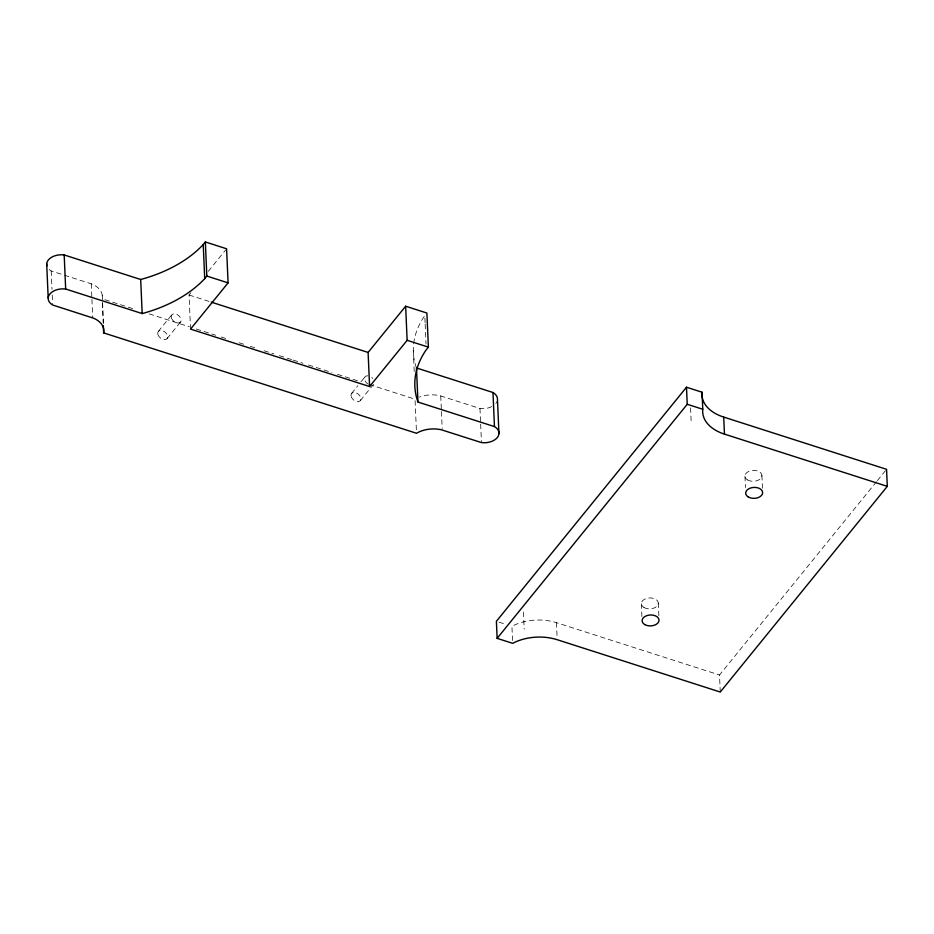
<?xml version="1.0" encoding="UTF-8"?>
<svg xmlns="http://www.w3.org/2000/svg" width="934" height="934" viewBox="0 0 934 934"><rect width="100%" height="100%" fill="white"/><g stroke="black" fill="none" stroke-linecap="round" stroke-linejoin="round"><path stroke-width="0.7" stroke-dasharray="4.67 3.5" d="M158.266 331.477L171.763 314.863M190.536 329.095L189.053 295.004L190.886 292.751M208.282 271.327L225.678 249.915M167.116 338.587L180.612 321.973M351.534 393.483L357.827 385.73M361.423 381.294L365.031 376.869M360.372 400.593L373.869 383.967M720.266 692.036L719.519 674.99L876.466 481.746M877.376 480.613L886.553 469.312M491.774 406.617A14.232 9.188 -2.5 0 1 479.983 408.497L439.902 395.689A24.307 15.691 -2.5 0 0 419.366 397.102M189.053 295.004L209.87 301.682M49.175 269.471A14.232 9.188 -2.5 0 0 51.195 270.942L92.046 284.088A24.307 15.691 -2.5 0 1 102.133 298.798M104.9 299.686L135.36 309.458M149.207 313.906L189.357 326.783M196.28 329.002L215.661 335.224M221.195 336.999L226.74 338.773M239.197 342.778L244.731 344.553M250.277 346.327L255.811 348.102M264.124 350.764L273.814 353.881M279.348 355.656L291.805 359.648M293.194 360.092L302.885 363.209M308.418 364.984L331.955 372.538M337.501 374.312L361.026 381.866M369.339 384.528L415.023 399.18M512.544 640.502L511.925 626.294A40.921 26.409 -2.5 0 1 556.454 622.674L719.519 674.99M498.978 622.137L505.446 624.216M761.911 475.441L762.459 488.225M744.947 476.223L745.449 487.583M690.565 407.843L691.242 423.464M658.307 603.014L658.984 618.635M641.343 603.796L641.903 616.568M556.454 622.674L557.073 636.883M523.46 612.085L524.207 629.131M479.983 408.497L480.601 422.705M480.66 424.129L481.465 442.588M440.755 395.911L441.373 410.119M441.432 411.544L442.179 428.578M425.098 322.744L424.783 315.645A126.09 81.386 -2.5 0 0 413.972 341.529M425.157 324.168L426.021 344.051M413.307 350.425L414.299 373.145M415.093 400.604L416.517 433.271M102.273 295.377L102.542 301.343M102.588 302.476L103.534 324.075M102.32 303.06L103.184 322.942M91.252 283.784L91.871 297.993M91.929 299.417L92.735 317.875M51.195 270.942L52 289.4M52.246 295.086L52.619 303.608M496.958 401.608A14.232 9.188 -2.5 0 1 495.802 403.5M416.471 367.961A126.09 81.386 -2.5 0 1 413.797 342.638M368.335 384.189A5.674 3.759 39.1 0 1 364.458 378.819A5.674 3.759 39.1 0 1 367.973 375.818M371.79 377.476A5.674 3.759 39.1 0 1 372.853 378.492M351.172 396.611A5.674 3.759 39.1 0 0 359.625 401.235A5.674 3.759 39.1 0 0 357.068 393.272A5.674 3.759 39.1 0 0 351.172 396.611M157.916 334.606A5.674 3.759 39.1 0 0 166.357 339.229A5.674 3.759 39.1 0 0 163.8 331.266A5.674 3.759 39.1 0 0 157.916 334.606M171.412 317.992A5.674 3.759 39.1 0 0 179.853 322.615A5.674 3.759 39.1 0 0 177.297 314.653A5.674 3.759 39.1 0 0 171.412 317.992M644.016 607.544A8.488 5.476 -2.5 0 0 658.085 604.438A8.488 5.476 -2.5 0 0 647.367 598.215A8.488 5.476 -2.5 0 0 644.016 607.544M747.62 479.983A8.488 5.476 -2.5 0 0 761.689 476.877A8.488 5.476 -2.5 0 0 750.971 470.654A8.488 5.476 -2.5 0 0 747.62 479.983"/><path stroke-width="1.4" d="M46.875 265.828A14.232 9.188 -2.5 0 1 64.189 254.947L140.684 279.488A126.09 81.386 -2.5 0 0 203.227 244.568L205.34 241.964L226.588 248.783L228.083 282.874L190.536 329.095L369.595 386.536L407.131 340.315L405.648 306.224L426.896 313.042L428.379 347.133L426.278 349.736A126.09 81.386 -2.5 0 0 417.965 402.052L494.46 426.593A14.232 9.188 -2.5 0 1 497.297 437.579A14.232 9.188 -2.5 0 1 481.465 442.588L441.385 429.78A24.307 15.691 -2.5 0 0 416.517 433.271L103.627 332.889A24.307 15.691 -2.5 0 0 93.528 318.179L52.689 305.021A14.232 9.188 -2.5 0 1 49.852 294.035A14.232 9.188 -2.5 0 1 65.672 289.026L142.178 313.579A126.09 81.386 -2.5 0 0 204.721 278.647L206.823 276.055L205.34 241.964M369.595 386.536L368.101 352.445L405.648 306.224M686.49 387.225L496.386 621.308L497.133 638.354L512.673 643.339A40.921 26.409 -2.5 0 1 557.201 639.72L720.266 692.036L887.3 486.357L886.553 469.312L723.71 417.078A40.991 26.467 -2.5 0 1 702.041 392.222L686.49 387.225L687.237 404.27L497.133 638.354M687.237 404.27L702.777 409.255A40.991 26.467 -2.5 0 0 724.457 434.112L887.3 486.357M206.823 276.055L228.083 282.874M407.131 340.315L428.379 347.133M211.259 302.126L368.101 352.445M498.954 433.703L497.472 399.612A14.232 9.188 -2.5 0 0 492.977 392.502L416.471 367.961L417.965 402.052M723.71 417.078L724.457 434.112M702.041 392.222L702.777 409.255M492.977 392.502L494.46 426.593M203.227 244.568L204.721 278.647M140.684 279.488L142.178 313.579M103.312 325.791L103.627 332.889M64.189 254.947L65.672 289.026M46.7 263.832L48.183 297.923M644.764 624.589A8.488 5.476 -2.5 0 0 658.82 621.484A8.488 5.476 -2.5 0 0 648.114 615.261A8.488 5.476 -2.5 0 0 644.764 624.589M748.367 497.028A8.488 5.476 -2.5 0 0 762.436 493.923A8.488 5.476 -2.5 0 0 751.718 487.688A8.488 5.476 -2.5 0 0 748.367 497.028"/></g></svg>
